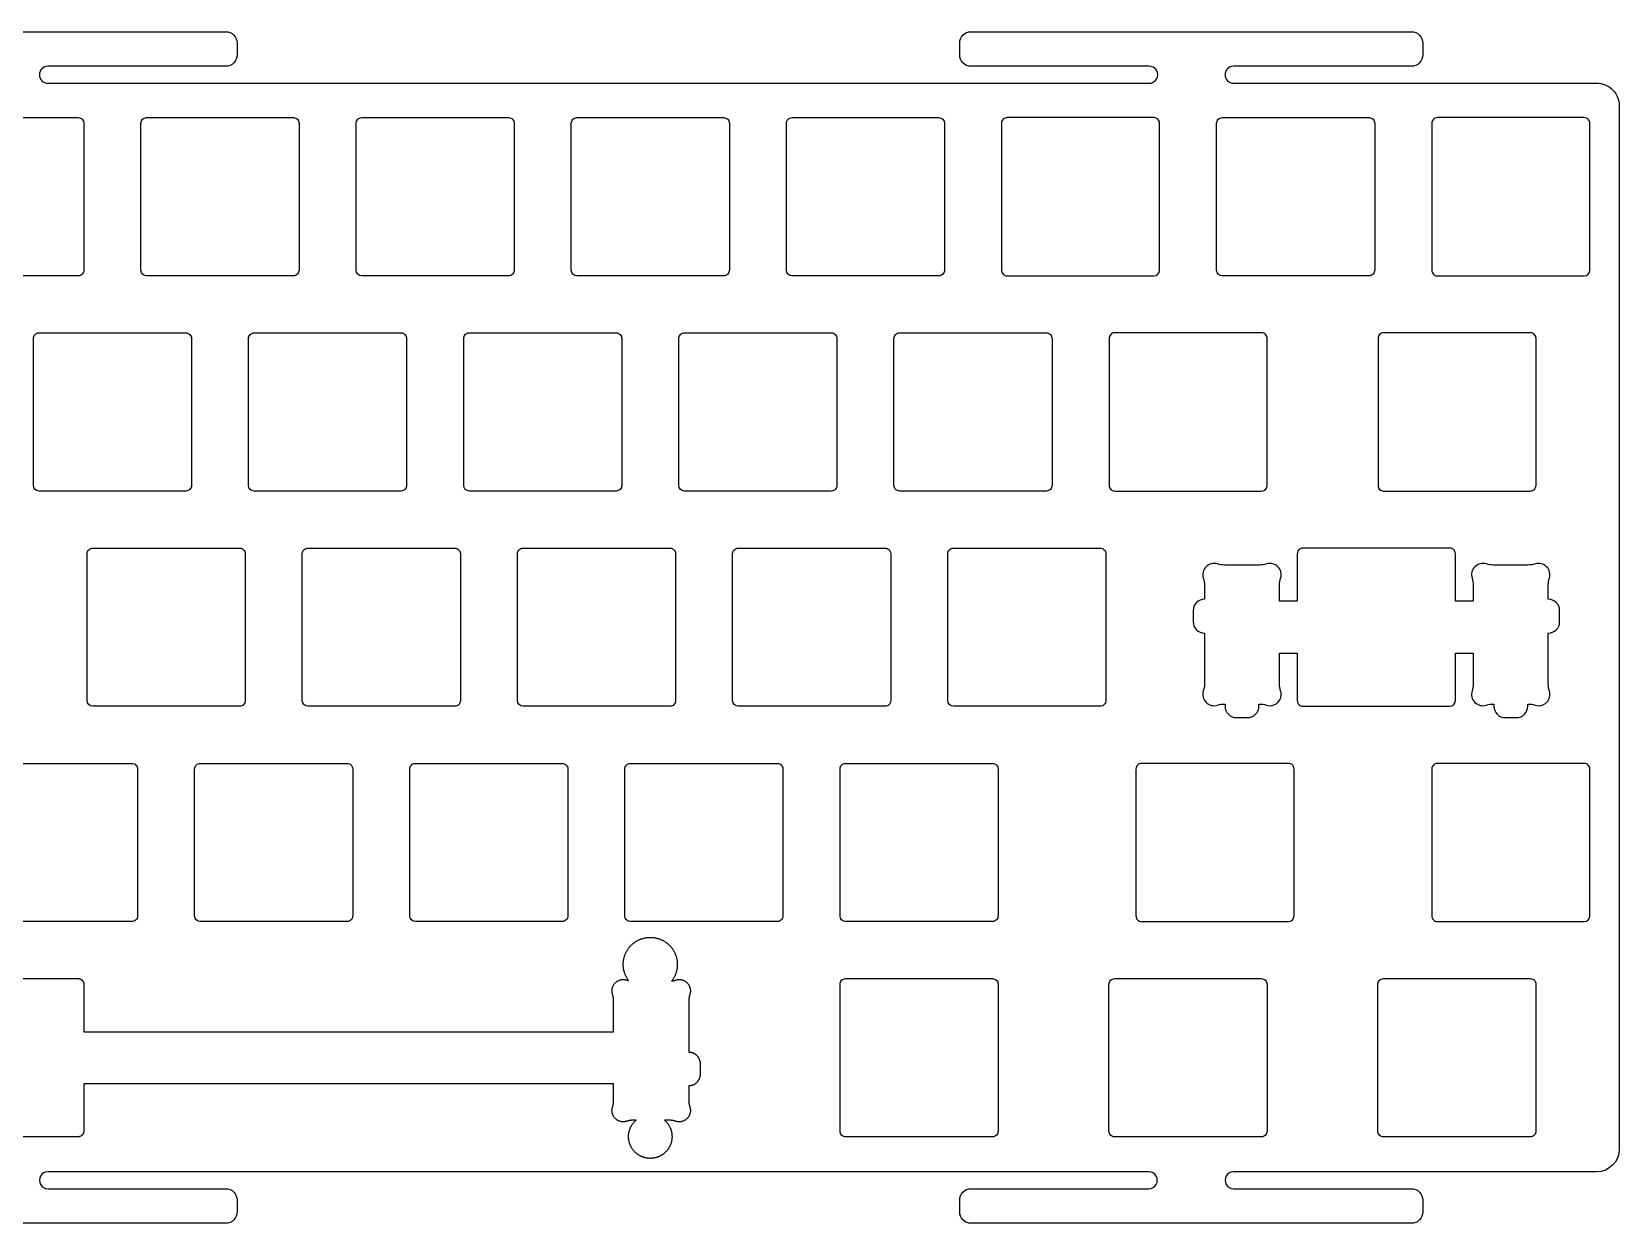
# Model space of a CAD drawing. Header units: millimetres. Extents: x 0 to 286, y 1 to 106.
# Drawn here: x 145.3 to 285.9, y 1 to 106.5 of the extents above; entities that cross this region are included whole.
import ezdxf

# ---------------------------------------------------------------- set-up
doc = ezdxf.new("R2010")
doc.units = ezdxf.units.MM

msp = doc.modelspace()

# ---------------------------------------------------------------- linework, layer by layer
msp.add_lwpolyline([(123.5074, 106.4674), (162.5074, 106.4674, -0.414214), (163.5074, 105.4674), (163.5074, 104.4158, -0.414214), (162.5074, 103.4158), (146.7574, 103.4158, 0.999996), (146.7574, 101.9158), (244.2455, 101.9158, 1.070015), (244.2455, 103.4158), (228.4955, 103.4158, -0.414214), (227.4955, 104.4158), (227.4955, 105.4674, -0.414214), (228.4955, 106.4674), (267.4955, 106.4674, -0.414214), (268.4955, 105.4674), (268.4955, 104.4158, -0.414214), (267.4955, 103.4158), (251.7455, 103.4158, 0.999996), (251.7455, 101.9158), (283.9, 101.9158, -0.414214), (285.9, 99.9158), (285.8999, 7.5692, -0.414213), (283.8999, 5.5692), (251.7455, 5.5692, 1.000003), (251.7455, 4.0692), (267.4955, 4.0692, -0.414214), (268.4955, 3.0692), (268.4955, 2.0176, -0.414214), (267.4955, 1.0176), (228.4955, 1.0176, -0.414214), (227.4955, 2.0176), (227.4955, 3.0692, -0.414214), (228.4955, 4.0692), (244.2455, 4.0692, 1.000004), (244.2455, 5.5692), (146.7574, 5.5692, 1.000003), (146.7574, 4.0692), (162.5074, 4.0692, -0.414214), (163.5074, 3.0692), (163.5074, 2.0176, -0.414214), (162.5074, 1.0176), (123.5074, 1.0176, -0.428049)], format="xyb")
for points in [[(135.949, 85.3693), (135.949, 98.3685, -0.414214), (136.449, 98.8685), (149.4479, 98.8685, -0.414214), (149.9479, 98.3685), (149.9479, 85.3691, -0.414217), (149.4479, 84.8691), (136.4489, 84.8693, -0.41421)], [(154.999, 85.3693), (154.999, 98.3685, -0.414214), (155.499, 98.8685), (168.4979, 98.8685, -0.414214), (168.9979, 98.3685), (168.9979, 85.3691, -0.414217), (168.4979, 84.8691), (155.4989, 84.8693, -0.41421)], [(174.051, 85.3693), (174.051, 98.3685, -0.414214), (174.551, 98.8685), (187.55, 98.8685, -0.414214), (188.05, 98.3685), (188.05, 85.3691, -0.414217), (187.55, 84.8691), (174.551, 84.8693, -0.41421)], [(193.101, 85.3693), (193.101, 98.3686, -0.414214), (193.601, 98.8686), (206.5999, 98.8686, -0.414214), (207.0999, 98.3686), (207.0999, 85.3692, -0.414217), (206.5999, 84.8692), (193.6009, 84.8693, -0.41421)], [(212.151, 85.3693), (212.151, 98.3686, -0.414214), (212.651, 98.8686), (225.6499, 98.8686, -0.414214), (226.1499, 98.3686), (226.1499, 85.3692, -0.414217), (225.6499, 84.8692), (212.6509, 84.8693, -0.41421)], [(245.1999, 85.3693), (245.1999, 98.3686, 0.414214), (244.6999, 98.8686), (231.701, 98.8686, 0.414214), (231.201, 98.3686), (231.201, 85.3692, 0.414217), (231.701, 84.8692), (244.6999, 84.8693, 0.41421)], [(250.251, 85.3693), (250.251, 98.3686, -0.414214), (250.751, 98.8686), (263.7499, 98.8686, -0.414214), (264.2499, 98.3686), (264.2499, 85.3692, -0.414217), (263.7499, 84.8692), (250.7509, 84.8693, -0.41421)], [(283.2999, 85.3693), (283.2999, 98.3686, 0.414214), (282.7999, 98.8686), (269.801, 98.8686, 0.414214), (269.301, 98.3686), (269.301, 85.3692, 0.414217), (269.801, 84.8692), (282.7999, 84.8693, 0.41421)], [(145.474, 66.3193), (145.474, 79.3185, -0.414214), (145.974, 79.8185), (158.9729, 79.8185, -0.414214), (159.4729, 79.3185), (159.4729, 66.3191, -0.414217), (158.9729, 65.8191), (145.9739, 65.8193, -0.41421)], [(164.524, 66.3193), (164.524, 79.3185, -0.414214), (165.024, 79.8185), (178.0229, 79.8185, -0.414214), (178.5229, 79.3185), (178.5229, 66.3191, -0.414217), (178.0229, 65.8191), (165.0239, 65.8193, -0.41421)], [(183.576, 66.3193), (183.576, 79.3185, -0.414214), (184.076, 79.8185), (197.075, 79.8185, -0.414214), (197.575, 79.3185), (197.575, 66.3191, -0.414217), (197.075, 65.8191), (184.076, 65.8193, -0.41421)], [(202.626, 66.3193), (202.626, 79.3186, -0.414214), (203.126, 79.8186), (216.1249, 79.8186, -0.414214), (216.6249, 79.3186), (216.6249, 66.3192, -0.414217), (216.1249, 65.8192), (203.1259, 65.8193, -0.41421)], [(221.676, 66.3193), (221.676, 79.3186, -0.414214), (222.176, 79.8186), (235.1749, 79.8186, -0.414214), (235.6749, 79.3186), (235.6749, 66.3192, -0.414217), (235.1749, 65.8192), (222.1759, 65.8193, -0.41421)], [(254.7249, 66.3193), (254.7249, 79.3186, 0.414214), (254.2249, 79.8186), (241.226, 79.8186, 0.414214), (240.726, 79.3186), (240.726, 66.3192, 0.414217), (241.226, 65.8192), (254.2249, 65.8193, 0.41421)], [(278.537, 66.3193), (278.537, 79.3185, 0.414214), (278.037, 79.8185), (265.0381, 79.8185, 0.414214), (264.5381, 79.3185), (264.5381, 66.3191, 0.414217), (265.0381, 65.8191), (278.037, 65.8193, 0.41421)], [(150.2365, 47.2693), (150.2365, 60.2685, -0.414214), (150.7365, 60.7685), (163.7354, 60.7685, -0.414214), (164.2354, 60.2685), (164.2354, 47.2691, -0.414217), (163.7354, 46.7691), (150.7364, 46.7693, -0.41421)], [(169.2865, 47.2693), (169.2865, 60.2685, -0.414214), (169.7865, 60.7685), (182.7854, 60.7685, -0.414214), (183.2854, 60.2685), (183.2854, 47.2691, -0.414217), (182.7854, 46.7691), (169.7864, 46.7693, -0.41421)], [(188.3385, 47.2693), (188.3385, 60.2685, -0.414214), (188.8385, 60.7685), (201.8375, 60.7685, -0.414214), (202.3375, 60.2685), (202.3375, 47.2691, -0.414217), (201.8375, 46.7691), (188.8385, 46.7693, -0.41421)], [(207.3885, 47.2693), (207.3885, 60.2686, -0.414214), (207.8885, 60.7686), (220.8874, 60.7686, -0.414214), (221.3874, 60.2686), (221.3874, 47.2692, -0.414217), (220.8874, 46.7692), (207.8884, 46.7693, -0.41421)], [(226.4385, 47.2693), (226.4385, 60.2686, -0.414214), (226.9385, 60.7686), (239.9374, 60.7686, -0.414214), (240.4374, 60.2686), (240.4374, 47.2692, -0.414217), (239.9374, 46.7692), (226.9384, 46.7693, -0.41421)], [(255.8186, 56.0689), (255.8186, 57.4895, -0.078597), (255.9162, 58.1067, 0.612516), (254.6564, 59.3665, -0.078597), (254.0392, 59.2689), (250.948, 59.2689, -0.078597), (250.3308, 59.3665, 0.612516), (249.071, 58.1067, -0.078597), (249.1686, 57.4895), (249.1686, 56.2389, 0.414214), (248.1686, 55.2389), (248.1686, 54.2389, 0.414214), (249.1686, 53.2389), (249.1686, 48.7483, -0.078597), (249.071, 48.1311, 0.612516), (250.3308, 46.8713, -0.078597), (250.948, 46.9689), (250.9936, 46.9689), (250.9936, 46.7689, 0.414214), (251.9936, 45.7689), (252.9936, 45.7689, 0.414214), (253.9936, 46.7689), (253.9936, 46.9689), (254.0392, 46.9689, -0.078597), (254.6564, 46.8713, 0.612516), (255.9162, 48.1311, -0.078597), (255.8186, 48.7483), (255.8186, 51.4689), (257.394, 51.4686), (257.394, 47.2695, 0.414217), (257.894, 46.7695), (270.893, 46.7696, 0.41421), (271.393, 47.2696), (271.393, 51.4686), (272.9686, 51.4689), (272.9686, 48.7483, -0.078597), (272.871, 48.1311, 0.612516), (274.1308, 46.8713, -0.078597), (274.748, 46.9689), (274.7936, 46.9689), (274.7936, 46.7689, 0.414214), (275.7936, 45.7689), (276.7936, 45.7689, 0.414214), (277.7936, 46.7689), (277.7936, 46.9689), (277.8392, 46.9689, -0.078597), (278.4564, 46.8713, 0.612516), (279.7162, 48.1311, -0.078597), (279.6186, 48.7483), (279.6186, 53.2389, 0.414214), (280.6186, 54.2389), (280.6186, 55.2389, 0.414214), (279.6186, 56.2389), (279.6186, 57.4895, -0.078597), (279.7162, 58.1067, 0.612516), (278.4564, 59.3665, -0.078597), (277.8392, 59.2689), (274.748, 59.2689, -0.078597), (274.1308, 59.3665, 0.612516), (272.871, 58.1067, -0.078597), (272.9686, 57.4895), (272.9686, 56.0689), (271.393, 56.0685), (271.393, 60.2689, 0.414214), (270.893, 60.7689), (257.894, 60.7689, 0.414214), (257.394, 60.2689), (257.394, 56.0685)], [(140.6979, 28.219), (140.6979, 41.2183, -0.414214), (141.1979, 41.7183), (154.1968, 41.7183, -0.414214), (154.6968, 41.2183), (154.6968, 28.2189, -0.414217), (154.1968, 27.7189), (141.1979, 27.719, -0.41421)], [(159.7478, 28.2191), (159.7478, 41.2184, -0.414214), (160.2478, 41.7184), (173.2468, 41.7184, -0.414214), (173.7468, 41.2184), (173.7468, 28.2189, -0.414217), (173.2468, 27.7189), (160.2478, 27.7191, -0.41421)], [(178.7978, 28.2191), (178.7978, 41.2184, -0.414214), (179.2978, 41.7184), (192.2968, 41.7184, -0.414214), (192.7968, 41.2184), (192.7968, 28.2189, -0.414217), (192.2968, 27.7189), (179.2978, 27.7191, -0.41421)], [(197.8499, 28.2191), (197.8499, 41.2184, -0.414214), (198.3499, 41.7184), (211.3488, 41.7184, -0.414214), (211.8488, 41.2184), (211.8488, 28.2189, -0.414217), (211.3488, 27.7189), (198.3499, 27.7191, -0.41421)], [(216.8998, 28.2191), (216.8998, 41.2184, -0.414214), (217.3998, 41.7184), (230.3988, 41.7184, -0.414214), (230.8988, 41.2184), (230.8988, 28.219, -0.414217), (230.3988, 27.719), (217.3998, 27.7191, -0.41421)], [(257.1069, 28.2191), (257.1069, 41.2184, 0.414214), (256.6069, 41.7184), (243.6079, 41.7184, 0.414214), (243.1079, 41.2184), (243.1079, 28.2189, 0.414217), (243.6079, 27.7189), (256.6069, 27.7191, 0.41421)], [(283.2998, 28.2192), (283.2998, 41.2184, 0.414214), (282.7998, 41.7184), (269.8009, 41.7184, 0.414214), (269.3009, 41.2184), (269.3009, 28.219, 0.414217), (269.8009, 27.719), (282.7999, 27.7192, 0.41421)], [(230.8991, 22.169), (230.8991, 9.169, -0.414214), (230.3991, 8.669), (217.3991, 8.669, -0.414214), (216.8991, 9.169), (216.8991, 22.169, -0.414214), (217.3991, 22.669), (230.3991, 22.669, -0.414214)], [(254.7116, 22.169), (254.7116, 9.169, -0.414214), (254.2116, 8.669), (241.2116, 8.669, -0.414214), (240.7116, 9.169), (240.7116, 22.169, -0.414214), (241.2116, 22.669), (254.2116, 22.669, -0.414214)], [(278.5241, 22.169), (278.5241, 9.169, -0.414214), (278.0241, 8.669), (265.0241, 8.669, -0.414214), (264.5241, 9.169), (264.5241, 22.169, -0.414214), (265.0241, 22.669), (278.0241, 22.669, -0.414214)]]:
    msp.add_lwpolyline(points, format="xyb", close=True)
msp.add_lwpolyline([(136.4366, 22.669), (149.4366, 22.669), (149.453, 22.6687), (149.4693, 22.6679), (149.4856, 22.6666), (149.5019, 22.6647), (149.518, 22.6623), (149.5341, 22.6594), (149.5501, 22.6559), (149.566, 22.652), (149.5817, 22.6475), (149.5973, 22.6425), (149.6127, 22.637), (149.6279, 22.6309), (149.643, 22.6244), (149.6577, 22.6174), (149.6723, 22.61), (149.6866, 22.602), (149.7006, 22.5936), (149.7144, 22.5847), (149.7278, 22.5754), (149.741, 22.5657), (149.7538, 22.5555), (149.7663, 22.5449), (149.7784, 22.5339), (149.7902, 22.5226), (149.8015, 22.5108), (149.8125, 22.4987), (149.8231, 22.4862), (149.8333, 22.4734), (149.843, 22.4602), (149.8523, 22.4468), (149.8612, 22.433), (149.8696, 22.419), (149.8776, 22.4047), (149.885, 22.3901), (149.892, 22.3754), (149.8985, 22.3603), (149.9046, 22.3451), (149.9101, 22.3297), (149.9151, 22.3141), (149.9196, 22.2984), (149.9235, 22.2825), (149.927, 22.2665), (149.9299, 22.2504), (149.9323, 22.2343), (149.9342, 22.218), (149.9355, 22.2017), (149.9363, 22.1854), (149.9366, 22.169), (149.9366, 17.969), (196.8551, 17.9695), (196.8551, 20.6601), (196.8551, 20.6732), (196.8549, 20.6862), (196.8547, 20.6993), (196.8544, 20.7124), (196.854, 20.7255), (196.8536, 20.7385), (196.853, 20.7516), (196.8524, 20.7646), (196.8516, 20.7777), (196.8508, 20.7907), (196.8499, 20.8038), (196.849, 20.8168), (196.8479, 20.8299), (196.8467, 20.8429), (196.8455, 20.8559), (196.8442, 20.8689), (196.8428, 20.8819), (196.8413, 20.8949), (196.8397, 20.9079), (196.838, 20.9208), (196.8363, 20.9338), (196.8345, 20.9467), (196.8326, 20.9597), (196.8306, 20.9726), (196.8285, 20.9855), (196.8263, 20.9984), (196.8241, 21.0113), (196.8217, 21.0241), (196.8193, 21.037), (196.8168, 21.0498), (196.8142, 21.0626), (196.8115, 21.0754), (196.8088, 21.0882), (196.8059, 21.101), (196.803, 21.1137), (196.8, 21.1264), (196.7969, 21.1391), (196.7937, 21.1518), (196.7905, 21.1645), (196.7872, 21.1771), (196.7837, 21.1897), (196.7802, 21.2023), (196.7767, 21.2149), (196.773, 21.2275), (196.7692, 21.24), (196.7654, 21.2525), (196.7615, 21.265), (196.7575, 21.2774), (196.7444, 21.3213), (196.7333, 21.3657), (196.7242, 21.4106), (196.7172, 21.4558), (196.7123, 21.5014), (196.7094, 21.5471), (196.7087, 21.5929), (196.7101, 21.6386), (196.7135, 21.6843), (196.7191, 21.7298), (196.7267, 21.7749), (196.7364, 21.8197), (196.7481, 21.8639), (196.7618, 21.9076), (196.7775, 21.9506), (196.7952, 21.9929), (196.8148, 22.0343), (196.8362, 22.0747), (196.8595, 22.1142), (196.8846, 22.1525), (196.9114, 22.1896), (196.9399, 22.2255), (196.9699, 22.26), (197.0016, 22.2931), (197.0347, 22.3248), (197.0692, 22.3548), (197.1051, 22.3833), (197.1422, 22.4101), (197.1805, 22.4352), (197.22, 22.4585), (197.2604, 22.4799), (197.3018, 22.4995), (197.3441, 22.5172), (197.3871, 22.5329), (197.4308, 22.5466), (197.475, 22.5583), (197.5198, 22.568), (197.5649, 22.5756), (197.6104, 22.5812), (197.6561, 22.5846), (197.7018, 22.586), (197.7476, 22.5853), (197.7933, 22.5824), (197.8389, 22.5775), (197.8841, 22.5705), (197.929, 22.5614), (197.9734, 22.5503), (198.0173, 22.5372), (198.0297, 22.5332), (198.0422, 22.5293), (198.0547, 22.5255), (198.0672, 22.5217), (198.0798, 22.518), (198.0924, 22.5145), (198.1049, 22.5109), (198.1176, 22.5075), (198.1302, 22.5042), (198.1429, 22.5009), (198.1555, 22.4978), (198.1682, 22.4947), (198.181, 22.4917), (198.1822, 22.4914), (198.1772, 22.498), (198.1428, 22.5456), (198.1095, 22.594), (198.0775, 22.6433), (198.0467, 22.6933), (198.0171, 22.7441), (197.9888, 22.7955), (197.9617, 22.8477), (197.9359, 22.9005), (197.9115, 22.9539), (197.8883, 23.0079), (197.8665, 23.0624), (197.846, 23.1175), (197.8269, 23.1731), (197.8092, 23.2291), (197.7928, 23.2855), (197.7778, 23.3423), (197.7643, 23.3995), (197.7521, 23.457), (197.7413, 23.5147), (197.732, 23.5727), (197.7241, 23.631), (197.7176, 23.6894), (197.7126, 23.7479), (197.709, 23.8065), (197.7068, 23.8653), (197.7061, 23.924), (197.7068, 23.9827), (197.709, 24.0415), (197.7126, 24.1001), (197.7176, 24.1586), (197.7241, 24.217), (197.732, 24.2753), (197.7413, 24.3333), (197.7521, 24.391), (197.7643, 24.4485), (197.7778, 24.5057), (197.7928, 24.5625), (197.8092, 24.6189), (197.8269, 24.6749), (197.846, 24.7305), (197.8665, 24.7856), (197.8883, 24.8401), (197.9115, 24.8941), (197.9359, 24.9475), (197.9617, 25.0003), (197.9888, 25.0525), (198.0171, 25.1039), (198.0467, 25.1547), (198.0775, 25.2047), (198.1095, 25.254), (198.1428, 25.3024), (198.1772, 25.35), (198.2128, 25.3968), (198.2495, 25.4427), (198.2873, 25.4876), (198.3262, 25.5316), (198.3662, 25.5747), (198.4073, 25.6167), (198.4493, 25.6578), (198.4924, 25.6978), (198.5364, 25.7367), (198.5813, 25.7745), (198.6272, 25.8112), (198.674, 25.8468), (198.7216, 25.8812), (198.77, 25.9145), (198.8193, 25.9465), (198.8693, 25.9773), (198.9201, 26.0069), (198.9715, 26.0352), (199.0237, 26.0623), (199.0765, 26.0881), (199.1299, 26.1125), (199.1839, 26.1357), (199.2384, 26.1575), (199.2935, 26.178), (199.3491, 26.1971), (199.4051, 26.2148), (199.4615, 26.2312), (199.5183, 26.2462), (199.5755, 26.2597), (199.633, 26.2719), (199.6907, 26.2827), (199.7487, 26.292), (199.807, 26.2999), (199.8654, 26.3064), (199.9239, 26.3114), (199.9825, 26.315), (200.0413, 26.3172), (200.1, 26.3179), (200.1587, 26.3172), (200.2175, 26.315), (200.2761, 26.3114), (200.3346, 26.3064), (200.393, 26.2999), (200.4513, 26.292), (200.5093, 26.2827), (200.567, 26.2719), (200.6245, 26.2597), (200.6817, 26.2462), (200.7385, 26.2312), (200.7949, 26.2148), (200.8509, 26.1971), (200.9065, 26.178), (200.9616, 26.1575), (201.0161, 26.1357), (201.0701, 26.1125), (201.1235, 26.0881), (201.1763, 26.0623), (201.2285, 26.0352), (201.2799, 26.0069), (201.3307, 25.9773), (201.3807, 25.9465), (201.43, 25.9145), (201.4784, 25.8812), (201.526, 25.8468), (201.5728, 25.8112), (201.6187, 25.7745), (201.6636, 25.7367), (201.7076, 25.6978), (201.7507, 25.6578), (201.7927, 25.6167), (201.8338, 25.5747), (201.8738, 25.5316), (201.9127, 25.4876), (201.9505, 25.4427), (201.9872, 25.3968), (202.0228, 25.35), (202.0572, 25.3024), (202.0905, 25.254), (202.1225, 25.2047), (202.1533, 25.1547), (202.1829, 25.1039), (202.2112, 25.0525), (202.2383, 25.0003), (202.2641, 24.9475), (202.2885, 24.8941), (202.3117, 24.8401), (202.3335, 24.7856), (202.354, 24.7305), (202.3731, 24.6749), (202.3908, 24.6189), (202.4072, 24.5625), (202.4222, 24.5057), (202.4357, 24.4485), (202.4479, 24.391), (202.4587, 24.3333), (202.468, 24.2753), (202.4759, 24.217), (202.4824, 24.1586), (202.4874, 24.1001), (202.491, 24.0415), (202.4932, 23.9827), (202.4939, 23.924), (202.4932, 23.8653), (202.491, 23.8065), (202.4874, 23.7479), (202.4824, 23.6894), (202.4759, 23.631), (202.468, 23.5727), (202.4587, 23.5147), (202.4479, 23.457), (202.4357, 23.3995), (202.4222, 23.3423), (202.4072, 23.2855), (202.3908, 23.2291), (202.3731, 23.1731), (202.354, 23.1175), (202.3335, 23.0624), (202.3117, 23.0079), (202.2885, 22.9539), (202.2641, 22.9005), (202.2383, 22.8477), (202.2112, 22.7955), (202.1829, 22.7441), (202.1533, 22.6933), (202.1225, 22.6433), (202.0905, 22.594), (202.0572, 22.5456), (202.0228, 22.498), (201.9919, 22.4573), (201.9993, 22.4583), (202.0123, 22.4602), (202.0252, 22.4621), (202.0381, 22.4641), (202.051, 22.4662), (202.0639, 22.4684), (202.0768, 22.4706), (202.0897, 22.4729), (202.1025, 22.4754), (202.1153, 22.4779), (202.1282, 22.4805), (202.141, 22.4831), (202.1537, 22.4859), (202.1665, 22.4887), (202.1792, 22.4917), (202.192, 22.4947), (202.2047, 22.4978), (202.2173, 22.5009), (202.23, 22.5042), (202.2426, 22.5075), (202.2553, 22.5109), (202.2678, 22.5145), (202.2804, 22.518), (202.293, 22.5217), (202.3055, 22.5255), (202.318, 22.5293), (202.3305, 22.5332), (202.3429, 22.5372), (202.3868, 22.5503), (202.4312, 22.5614), (202.4761, 22.5705), (202.5213, 22.5775), (202.5669, 22.5824), (202.6126, 22.5853), (202.6584, 22.586), (202.7041, 22.5846), (202.7498, 22.5812), (202.7953, 22.5756), (202.8404, 22.568), (202.8852, 22.5583), (202.9294, 22.5466), (202.9731, 22.5329), (203.0161, 22.5172), (203.0584, 22.4995), (203.0998, 22.4799), (203.1402, 22.4585), (203.1797, 22.4352), (203.218, 22.4101), (203.2551, 22.3833), (203.291, 22.3548), (203.3255, 22.3248), (203.3586, 22.2931), (203.3903, 22.26), (203.4203, 22.2255), (203.4488, 22.1896), (203.4756, 22.1525), (203.5007, 22.1142), (203.524, 22.0747), (203.5454, 22.0343), (203.565, 21.9929), (203.5827, 21.9506), (203.5984, 21.9076), (203.6121, 21.8639), (203.6238, 21.8197), (203.6335, 21.7749), (203.6411, 21.7298), (203.6467, 21.6843), (203.6501, 21.6386), (203.6515, 21.5929), (203.6508, 21.5471), (203.6479, 21.5014), (203.643, 21.4558), (203.636, 21.4106), (203.6269, 21.3657), (203.6158, 21.3213), (203.6027, 21.2774), (203.5987, 21.265), (203.5948, 21.2525), (203.591, 21.24), (203.5872, 21.2275), (203.5835, 21.2149), (203.58, 21.2023), (203.5765, 21.1897), (203.573, 21.1771), (203.5697, 21.1645), (203.5665, 21.1518), (203.5633, 21.1391), (203.5602, 21.1264), (203.5572, 21.1137), (203.5543, 21.101), (203.5514, 21.0882), (203.5487, 21.0754), (203.546, 21.0626), (203.5434, 21.0498), (203.5409, 21.037), (203.5385, 21.0241), (203.5361, 21.0113), (203.5339, 20.9984), (203.5317, 20.9855), (203.5296, 20.9726), (203.5276, 20.9597), (203.5257, 20.9467), (203.5239, 20.9338), (203.5222, 20.9208), (203.5205, 20.9079), (203.5189, 20.8949), (203.5174, 20.8819), (203.516, 20.8689), (203.5147, 20.8559), (203.5135, 20.8429), (203.5123, 20.8299), (203.5112, 20.8168), (203.5103, 20.8038), (203.5094, 20.7907), (203.5086, 20.7777), (203.5078, 20.7646), (203.5072, 20.7516), (203.5066, 20.7385), (203.5062, 20.7255), (203.5058, 20.7124), (203.5055, 20.6993), (203.5053, 20.6862), (203.5051, 20.6732), (203.5051, 20.6601), (203.5051, 16.1695), (203.5378, 16.169), (203.5705, 16.1674), (203.6031, 16.1647), (203.6356, 16.1609), (203.668, 16.1561), (203.7002, 16.1503), (203.7322, 16.1434), (203.7639, 16.1354), (203.7954, 16.1264), (203.8265, 16.1164), (203.8574, 16.1054), (203.8878, 16.0934), (203.9178, 16.0804), (203.9474, 16.0664), (203.9765, 16.0514), (204.0051, 16.0355), (204.0332, 16.0187), (204.0607, 16.001), (204.0876, 15.9823), (204.1139, 15.9629), (204.1395, 15.9425), (204.1644, 15.9213), (204.1887, 15.8994), (204.2122, 15.8766), (204.235, 15.8531), (204.2569, 15.8288), (204.2781, 15.8039), (204.2985, 15.7783), (204.3179, 15.752), (204.3366, 15.7251), (204.3543, 15.6976), (204.3711, 15.6695), (204.387, 15.6409), (204.402, 15.6118), (204.416, 15.5822), (204.429, 15.5522), (204.441, 15.5218), (204.452, 15.4909), (204.462, 15.4598), (204.471, 15.4283), (204.479, 15.3966), (204.4859, 15.3646), (204.4917, 15.3324), (204.4965, 15.3), (204.5003, 15.2675), (204.503, 15.2349), (204.5046, 15.2022), (204.5051, 15.1695), (204.5051, 14.1695), (204.5046, 14.1368), (204.503, 14.1041), (204.5003, 14.0715), (204.4965, 14.039), (204.4917, 14.0066), (204.4859, 13.9744), (204.479, 13.9424), (204.471, 13.9107), (204.462, 13.8792), (204.452, 13.8481), (204.441, 13.8172), (204.429, 13.7868), (204.416, 13.7568), (204.402, 13.7272), (204.387, 13.6981), (204.3711, 13.6695), (204.3543, 13.6414), (204.3366, 13.6139), (204.3179, 13.587), (204.2985, 13.5607), (204.2781, 13.5351), (204.2569, 13.5102), (204.235, 13.4859), (204.2122, 13.4624), (204.1887, 13.4396), (204.1644, 13.4177), (204.1395, 13.3965), (204.1139, 13.3761), (204.0876, 13.3567), (204.0607, 13.338), (204.0332, 13.3203), (204.0051, 13.3035), (203.9765, 13.2876), (203.9474, 13.2726), (203.9178, 13.2586), (203.8878, 13.2456), (203.8574, 13.2336), (203.8265, 13.2226), (203.7954, 13.2126), (203.7639, 13.2036), (203.7322, 13.1956), (203.7002, 13.1887), (203.668, 13.1829), (203.6356, 13.1781), (203.6031, 13.1743), (203.5705, 13.1716), (203.5378, 13.17), (203.5051, 13.1695), (203.5051, 11.919), (203.5051, 11.9059), (203.5053, 11.8929), (203.5055, 11.8798), (203.5058, 11.8667), (203.5062, 11.8536), (203.5066, 11.8406), (203.5072, 11.8275), (203.5078, 11.8145), (203.5086, 11.8014), (203.5094, 11.7884), (203.5103, 11.7753), (203.5112, 11.7623), (203.5123, 11.7492), (203.5135, 11.7362), (203.5147, 11.7232), (203.516, 11.7102), (203.5174, 11.6972), (203.5189, 11.6842), (203.5205, 11.6712), (203.5222, 11.6583), (203.5239, 11.6453), (203.5257, 11.6324), (203.5276, 11.6194), (203.5296, 11.6065), (203.5317, 11.5936), (203.5339, 11.5807), (203.5361, 11.5678), (203.5385, 11.555), (203.5409, 11.5421), (203.5434, 11.5293), (203.546, 11.5165), (203.5487, 11.5037), (203.5514, 11.4909), (203.5543, 11.4781), (203.5572, 11.4654), (203.5602, 11.4527), (203.5633, 11.44), (203.5665, 11.4273), (203.5697, 11.4146), (203.573, 11.402), (203.5765, 11.3894), (203.58, 11.3768), (203.5835, 11.3642), (203.5872, 11.3516), (203.591, 11.3391), (203.5948, 11.3266), (203.5987, 11.3141), (203.6027, 11.3017), (203.6158, 11.2578), (203.6269, 11.2134), (203.636, 11.1685), (203.643, 11.1233), (203.6479, 11.0777), (203.6508, 11.032), (203.6515, 10.9862), (203.6501, 10.9405), (203.6467, 10.8948), (203.6411, 10.8493), (203.6335, 10.8042), (203.6238, 10.7594), (203.6121, 10.7152), (203.5984, 10.6715), (203.5827, 10.6285), (203.565, 10.5862), (203.5454, 10.5448), (203.524, 10.5044), (203.5007, 10.4649), (203.4756, 10.4266), (203.4488, 10.3895), (203.4203, 10.3536), (203.3903, 10.3191), (203.3586, 10.286), (203.3255, 10.2543), (203.291, 10.2243), (203.2551, 10.1958), (203.218, 10.169), (203.1797, 10.1439), (203.1402, 10.1206), (203.0998, 10.0992), (203.0584, 10.0796), (203.0161, 10.0619), (202.9731, 10.0462), (202.9294, 10.0325), (202.8852, 10.0208), (202.8404, 10.0111), (202.7953, 10.0035), (202.7498, 9.9979), (202.7041, 9.9945), (202.6584, 9.9931), (202.6126, 9.9938), (202.5669, 9.9967), (202.5213, 10.0016), (202.4761, 10.0086), (202.4312, 10.0177), (202.3868, 10.0288), (202.3429, 10.0419), (202.3305, 10.0459), (202.318, 10.0498), (202.3055, 10.0536), (202.293, 10.0574), (202.2804, 10.061), (202.2678, 10.0646), (202.2552, 10.0681), (202.2426, 10.0716), (202.23, 10.0749), (202.2173, 10.0781), (202.2047, 10.0813), (202.192, 10.0844), (202.1792, 10.0874), (202.1665, 10.0903), (202.1537, 10.0932), (202.141, 10.0959), (202.1282, 10.0986), (202.1153, 10.1012), (202.1025, 10.1037), (202.0897, 10.1061), (202.0768, 10.1085), (202.0639, 10.1107), (202.051, 10.1129), (202.0381, 10.115), (202.0252, 10.117), (202.0123, 10.1189), (201.9993, 10.1207), (201.9864, 10.1224), (201.9734, 10.1241), (201.9604, 10.1257), (201.9475, 10.1272), (201.9345, 10.1286), (201.9215, 10.1299), (201.9084, 10.1311), (201.8954, 10.1323), (201.8824, 10.1334), (201.8694, 10.1343), (201.8563, 10.1352), (201.8433, 10.136), (201.8302, 10.1368), (201.8172, 10.1374), (201.8041, 10.138), (201.791, 10.1384), (201.778, 10.1388), (201.7649, 10.1391), (201.7518, 10.1393), (201.7388, 10.1395), (201.7257, 10.1395), (201.3583, 10.1395), (201.3921, 10.1096), (201.4267, 10.0775), (201.4605, 10.0445), (201.4935, 10.0107), (201.5256, 9.9761), (201.5569, 9.9407), (201.5873, 9.9046), (201.6168, 9.8677), (201.6454, 9.8301), (201.673, 9.7919), (201.6997, 9.7529), (201.7255, 9.7133), (201.7503, 9.6731), (201.774, 9.6323), (201.7968, 9.591), (201.8186, 9.5491), (201.8393, 9.5066), (201.8589, 9.4637), (201.8775, 9.4203), (201.8951, 9.3764), (201.9115, 9.3322), (201.9269, 9.2875), (201.9412, 9.2425), (201.9543, 9.1972), (201.9663, 9.1515), (201.9773, 9.1056), (201.987, 9.0594), (201.9957, 9.0129), (202.0032, 8.9663), (202.0095, 8.9195), (202.0147, 8.8726), (202.0188, 8.8255), (202.0217, 8.7784), (202.0234, 8.7312), (202.024, 8.684), (202.0234, 8.6368), (202.0217, 8.5896), (202.0188, 8.5425), (202.0147, 8.4954), (202.0095, 8.4485), (202.0032, 8.4017), (201.9957, 8.3551), (201.987, 8.3086), (201.9773, 8.2624), (201.9663, 8.2165), (201.9543, 8.1708), (201.9412, 8.1255), (201.9269, 8.0805), (201.9115, 8.0358), (201.8951, 7.9916), (201.8775, 7.9477), (201.8589, 7.9043), (201.8393, 7.8614), (201.8186, 7.8189), (201.7968, 7.777), (201.774, 7.7357), (201.7503, 7.6949), (201.7255, 7.6547), (201.6997, 7.6151), (201.673, 7.5761), (201.6454, 7.5379), (201.6168, 7.5003), (201.5873, 7.4634), (201.5569, 7.4273), (201.5256, 7.3919), (201.4935, 7.3573), (201.4605, 7.3235), (201.4267, 7.2905), (201.3921, 7.2584), (201.3567, 7.2271), (201.3206, 7.1967), (201.2837, 7.1672), (201.2461, 7.1386), (201.2079, 7.111), (201.1689, 7.0843), (201.1293, 7.0585), (201.0891, 7.0337), (201.0483, 7.01), (201.007, 6.9872), (200.9651, 6.9654), (200.9226, 6.9447), (200.8797, 6.9251), (200.8363, 6.9065), (200.7924, 6.8889), (200.7482, 6.8725), (200.7035, 6.8571), (200.6585, 6.8428), (200.6132, 6.8297), (200.5675, 6.8177), (200.5216, 6.8067), (200.4754, 6.797), (200.4289, 6.7883), (200.3823, 6.7808), (200.3355, 6.7745), (200.2886, 6.7693), (200.2415, 6.7652), (200.1944, 6.7623), (200.1472, 6.7606), (200.1, 6.76), (200.0528, 6.7606), (200.0056, 6.7623), (199.9585, 6.7652), (199.9114, 6.7693), (199.8645, 6.7745), (199.8177, 6.7808), (199.7711, 6.7883), (199.7246, 6.797), (199.6784, 6.8067), (199.6325, 6.8177), (199.5868, 6.8297), (199.5415, 6.8428), (199.4965, 6.8571), (199.4518, 6.8725), (199.4076, 6.8889), (199.3637, 6.9065), (199.3203, 6.9251), (199.2774, 6.9447), (199.2349, 6.9654), (199.193, 6.9872), (199.1517, 7.01), (199.1109, 7.0337), (199.0707, 7.0585), (199.0311, 7.0843), (198.9921, 7.111), (198.9539, 7.1386), (198.9163, 7.1672), (198.8794, 7.1967), (198.8433, 7.2271), (198.8079, 7.2584), (198.7733, 7.2905), (198.7395, 7.3235), (198.7065, 7.3573), (198.6744, 7.3919), (198.6431, 7.4273), (198.6127, 7.4634), (198.5832, 7.5003), (198.5546, 7.5379), (198.527, 7.5761), (198.5003, 7.6151), (198.4745, 7.6547), (198.4497, 7.6949), (198.426, 7.7357), (198.4032, 7.777), (198.3814, 7.8189), (198.3607, 7.8614), (198.3411, 7.9043), (198.3225, 7.9477), (198.3049, 7.9916), (198.2885, 8.0358), (198.2731, 8.0805), (198.2588, 8.1255), (198.2457, 8.1708), (198.2337, 8.2165), (198.2227, 8.2624), (198.213, 8.3086), (198.2043, 8.3551), (198.1968, 8.4017), (198.1905, 8.4485), (198.1853, 8.4954), (198.1812, 8.5425), (198.1783, 8.5896), (198.1766, 8.6368), (198.176, 8.684), (198.1766, 8.7312), (198.1783, 8.7784), (198.1812, 8.8255), (198.1853, 8.8726), (198.1905, 8.9195), (198.1968, 8.9663), (198.2043, 9.0129), (198.213, 9.0594), (198.2227, 9.1056), (198.2337, 9.1515), (198.2457, 9.1972), (198.2588, 9.2425), (198.2731, 9.2875), (198.2885, 9.3322), (198.3049, 9.3764), (198.3225, 9.4203), (198.3411, 9.4637), (198.3607, 9.5066), (198.3814, 9.5491), (198.4032, 9.591), (198.426, 9.6323), (198.4497, 9.6731), (198.4745, 9.7133), (198.5003, 9.7529), (198.527, 9.7919), (198.5546, 9.8301), (198.5832, 9.8677), (198.6127, 9.9046), (198.6431, 9.9407), (198.6744, 9.9761), (198.7065, 10.0107), (198.7395, 10.0445), (198.7733, 10.0775), (198.8079, 10.1096), (198.8417, 10.1395), (198.6345, 10.1395), (198.6214, 10.1395), (198.6084, 10.1393), (198.5953, 10.1391), (198.5822, 10.1388), (198.5692, 10.1384), (198.5561, 10.138), (198.543, 10.1374), (198.53, 10.1368), (198.5169, 10.136), (198.5039, 10.1352), (198.4908, 10.1343), (198.4778, 10.1334), (198.4648, 10.1323), (198.4518, 10.1311), (198.4387, 10.1299), (198.4257, 10.1286), (198.4127, 10.1272), (198.3998, 10.1257), (198.3868, 10.1241), (198.3738, 10.1224), (198.3609, 10.1207), (198.3479, 10.1189), (198.335, 10.117), (198.3221, 10.115), (198.3092, 10.1129), (198.2963, 10.1107), (198.2834, 10.1085), (198.2705, 10.1061), (198.2577, 10.1037), (198.2449, 10.1012), (198.232, 10.0986), (198.2192, 10.0959), (198.2065, 10.0932), (198.1937, 10.0903), (198.181, 10.0874), (198.1682, 10.0844), (198.1555, 10.0813), (198.1429, 10.0781), (198.1302, 10.0749), (198.1176, 10.0716), (198.105, 10.0681), (198.0924, 10.0646), (198.0798, 10.061), (198.0672, 10.0574), (198.0547, 10.0536), (198.0422, 10.0498), (198.0297, 10.0459), (198.0173, 10.0419), (197.9734, 10.0288), (197.929, 10.0177), (197.8841, 10.0086), (197.8389, 10.0016), (197.7933, 9.9967), (197.7476, 9.9938), (197.7018, 9.9931), (197.6561, 9.9945), (197.6104, 9.9979), (197.5649, 10.0035), (197.5198, 10.0111), (197.475, 10.0208), (197.4308, 10.0325), (197.3871, 10.0462), (197.3441, 10.0619), (197.3018, 10.0796), (197.2604, 10.0992), (197.22, 10.1206), (197.1805, 10.1439), (197.1422, 10.169), (197.1051, 10.1958), (197.0692, 10.2243), (197.0347, 10.2543), (197.0016, 10.286), (196.9699, 10.3191), (196.9399, 10.3536), (196.9114, 10.3895), (196.8846, 10.4266), (196.8595, 10.4649), (196.8362, 10.5044), (196.8148, 10.5448), (196.7952, 10.5862), (196.7775, 10.6285), (196.7618, 10.6715), (196.7481, 10.7152), (196.7364, 10.7594), (196.7267, 10.8042), (196.7191, 10.8493), (196.7135, 10.8948), (196.7101, 10.9405), (196.7087, 10.9862), (196.7094, 11.032), (196.7123, 11.0777), (196.7172, 11.1233), (196.7242, 11.1685), (196.7333, 11.2134), (196.7444, 11.2578), (196.7575, 11.3017), (196.7615, 11.3141), (196.7654, 11.3266), (196.7692, 11.3391), (196.773, 11.3516), (196.7767, 11.3642), (196.7802, 11.3768), (196.7837, 11.3894), (196.7872, 11.402), (196.7905, 11.4146), (196.7937, 11.4273), (196.7969, 11.44), (196.8, 11.4527), (196.803, 11.4654), (196.8059, 11.4781), (196.8088, 11.4909), (196.8115, 11.5037), (196.8142, 11.5165), (196.8168, 11.5293), (196.8193, 11.5421), (196.8217, 11.555), (196.8241, 11.5678), (196.8263, 11.5807), (196.8285, 11.5936), (196.8306, 11.6065), (196.8326, 11.6194), (196.8345, 11.6324), (196.8363, 11.6453), (196.838, 11.6583), (196.8397, 11.6712), (196.8413, 11.6842), (196.8428, 11.6972), (196.8442, 11.7102), (196.8455, 11.7232), (196.8467, 11.7362), (196.8479, 11.7492), (196.849, 11.7623), (196.8499, 11.7753), (196.8508, 11.7884), (196.8516, 11.8014), (196.8524, 11.8145), (196.853, 11.8275), (196.8536, 11.8406), (196.854, 11.8536), (196.8544, 11.8667), (196.8547, 11.8798), (196.8549, 11.8929), (196.8551, 11.9059), (196.8551, 11.919), (196.8551, 13.3695), (149.9367, 13.369), (149.9366, 9.169), (149.9363, 9.1526), (149.9355, 9.1363), (149.9342, 9.12), (149.9323, 9.1037), (149.9299, 9.0876), (149.927, 9.0715), (149.9235, 9.0555), (149.9196, 9.0396), (149.9151, 9.0239), (149.9101, 9.0083), (149.9046, 8.9929), (149.8985, 8.9777), (149.892, 8.9626), (149.885, 8.9479), (149.8776, 8.9333), (149.8696, 8.919), (149.8612, 8.905), (149.8523, 8.8912), (149.843, 8.8778), (149.8333, 8.8646), (149.8231, 8.8518), (149.8125, 8.8393), (149.8015, 8.8272), (149.7902, 8.8154), (149.7784, 8.8041), (149.7663, 8.7931), (149.7538, 8.7825), (149.741, 8.7723), (149.7278, 8.7626), (149.7144, 8.7533), (149.7006, 8.7444), (149.6866, 8.736), (149.6723, 8.728), (149.6577, 8.7206), (149.643, 8.7136), (149.6279, 8.7071), (149.6127, 8.701), (149.5973, 8.6955), (149.5817, 8.6905), (149.566, 8.686), (149.5501, 8.6821), (149.5341, 8.6786), (149.518, 8.6757), (149.5019, 8.6733), (149.4856, 8.6714), (149.4693, 8.6701), (149.453, 8.6693), (149.4366, 8.669), (136.4366, 8.669)])

doc.saveas('drawing.dxf')
